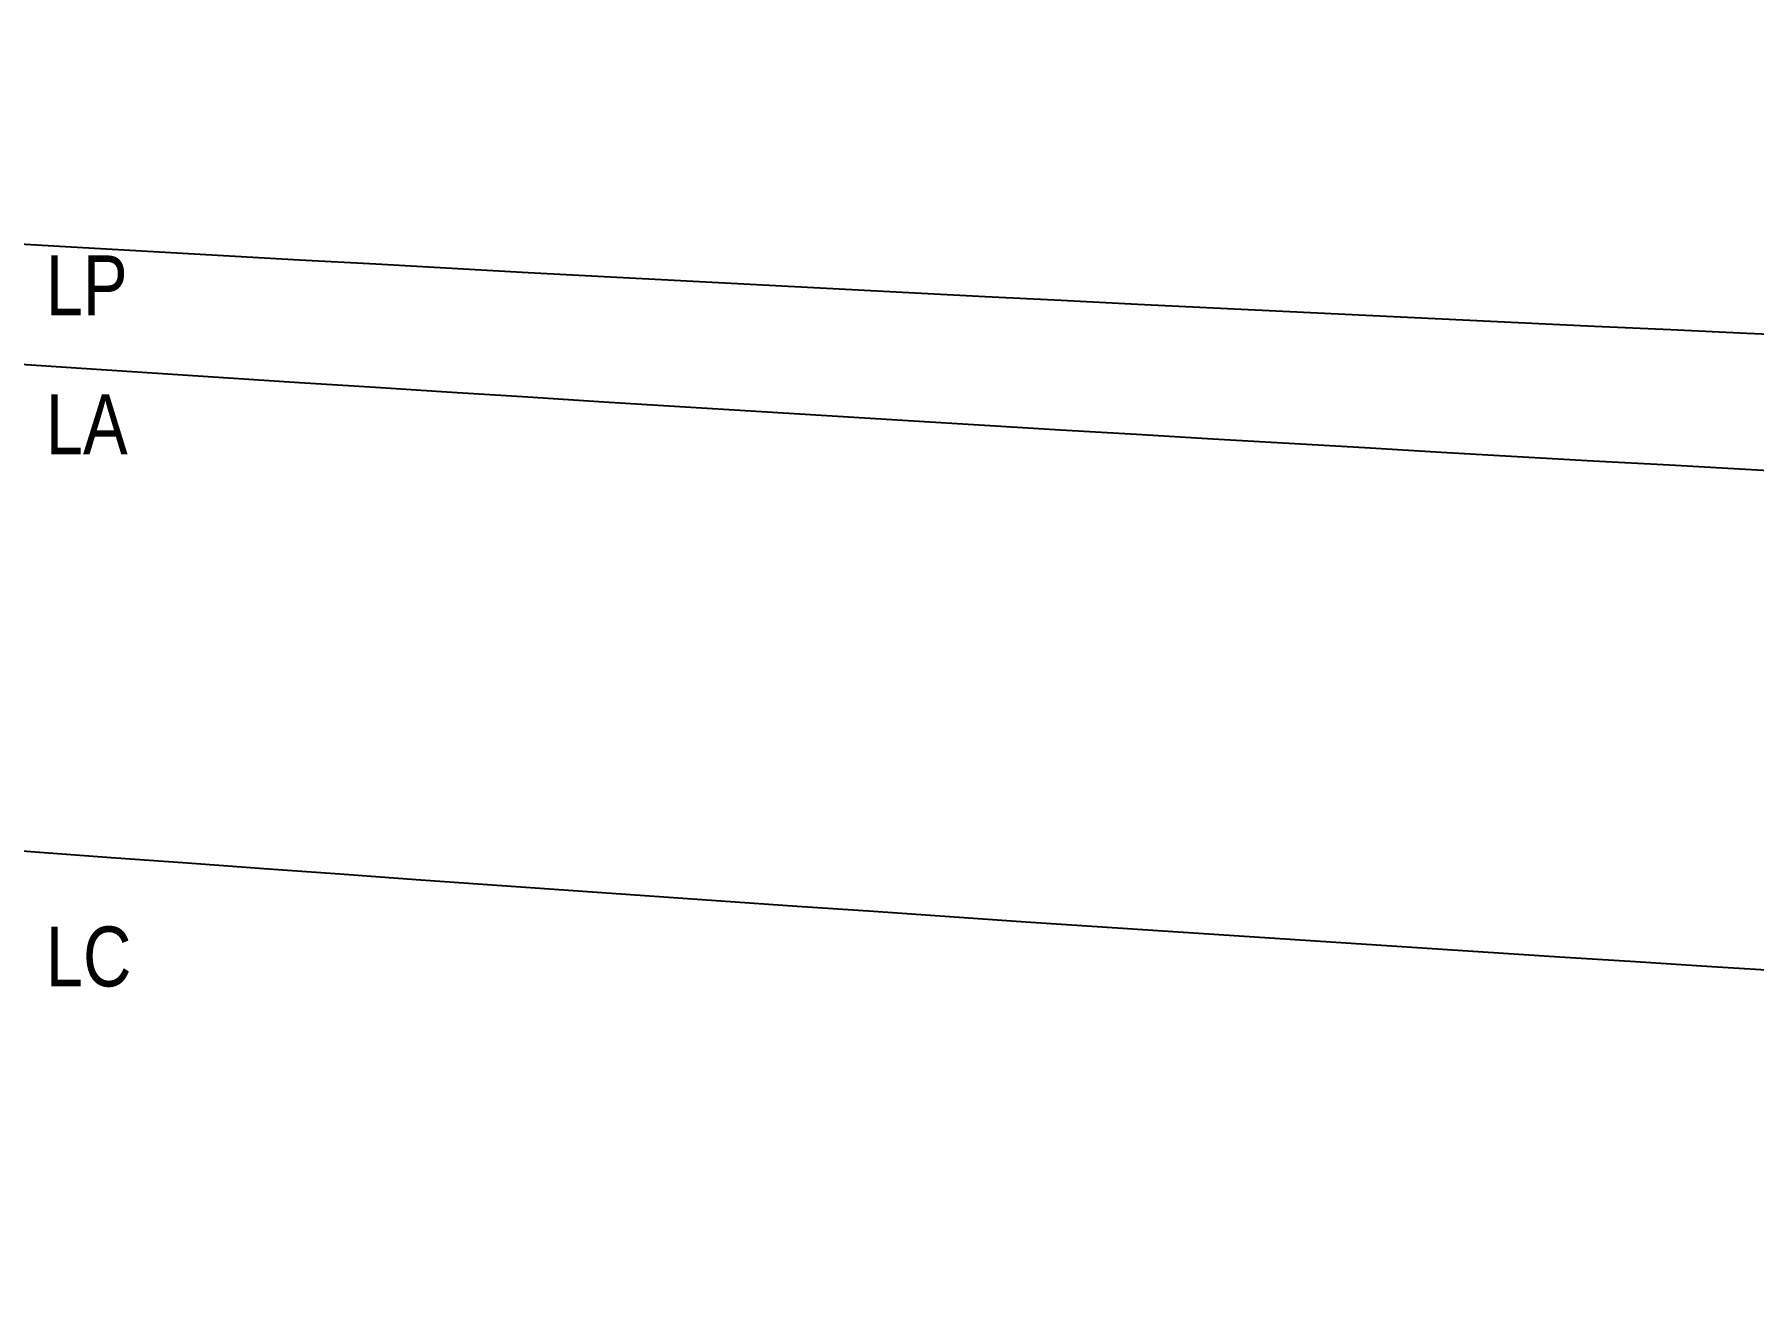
# Model space of a CAD drawing. Header units: millimetres. Extents: x 1587714 to 3094800, y -694377 to -413614.
# Drawn here: x 2258393 to 2262698, y -552156 to -549023 of the extents above; entities that cross this region are included whole.
import ezdxf

# ---------------------------------------------------------------- set-up
doc = ezdxf.new("R2010")
doc.units = ezdxf.units.MM
doc.layers.add('M_DIM', color=1, linetype='Continuous')
doc.styles.add('ARIAL', font='arial.ttf', dxfattribs={"width": 0.8})

# ---------------------------------------------------------------- blocks, each defined once
blk = doc.blocks.new('poste RT1 vista lateral')
at = {"layer": 'M_DIM', "color": 7, "style": 'ARIAL', "width": 0.8}
for s, p in [('LP', (2033.5533, 9019.0752)), ('LA', (2033.5533, 8671.3257)), ('LC', (2033.5533, 7338.5447))]:
    blk.add_text(s, height=150, dxfattribs=at).set_placement(p)

msp = doc.modelspace()

# ---------------------------------------------------------------- linework, layer by layer
at = {"color": 4}
msp.add_arc((2278010.9399, -211499.4674), 338618.7241, 266.338764835, 274.609482827, dxfattribs=at)
at = {"color": 5}
for centre, radius, start, end in [((2284890.0934, -149696.4433), 401031.0256, 265.924669969, 272.90632703), ((2287950.2483, -149545.2872), 402611.0256, 265.490613782, 272.458942764)]:
    msp.add_arc(centre, radius, start, end, dxfattribs=at)

# ---------------------------------------------------------------- block references
msp.add_blockref('poste RT1 vista lateral', (2256387.7201, -558745.6049))

doc.saveas('drawing.dxf')
